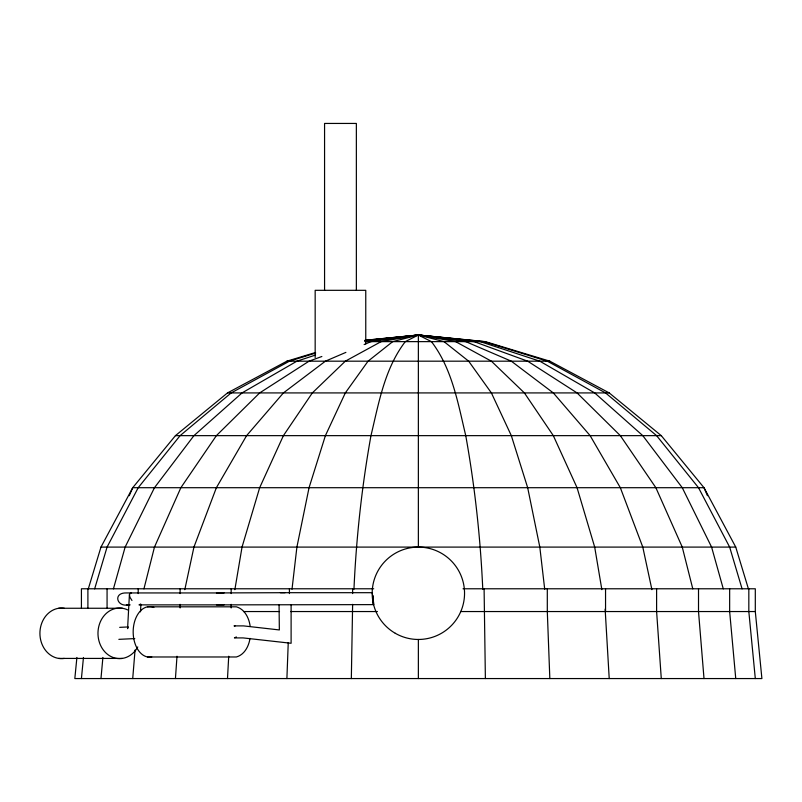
<?xml version="1.0" encoding="UTF-8"?>
<svg xmlns="http://www.w3.org/2000/svg" width="802" height="802" viewBox="0 0 802 802"><rect width="100%" height="100%" fill="white"/><g stroke="black" fill="none" stroke-linecap="round" stroke-linejoin="round"><path stroke-width="1.2" d="M351.336 678.562L352.629 604.357M286.895 678.562L288.249 642.572M131.368 592.939L130.375 593.149L129.413 594.693L127.588 628.648L127.889 627.705M140.5 611.836L140.901 604.377M227.497 678.562L228.72 656.226M353.953 589.239C356.268 537.731 361.872 486.403 370.965 435.646C378.745 403.266 384.529 368.73 405.291 341.632L418.363 335.025L485.38 341.632L549.831 361.181L609.219 392.92L661.279 435.646L704.006 487.706L735.745 547.094L748.396 588.778M175.438 678.562L177.001 656.226M132.721 678.562L135.057 650.021M100.972 678.562L102.897 657.47M81.423 678.562L83.458 657.47M76.902 657.47L74.827 678.562L761.9 678.562L755.304 611.545L755.304 588.778L463.015 588.778M292.008 589.239L296.9 547.094L309.051 487.706L325.401 435.646L345.321 392.92L368.048 361.181L392.709 341.632L418.363 335.025L484.097 341.632L547.305 361.181L605.55 392.92L656.607 435.646L698.512 487.706L729.65 547.094L742.081 588.868M234.856 589.66L242.034 547.094L259.668 487.706L283.407 435.646L312.329 392.92L345.321 361.181L381.13 341.632L418.363 335.025L480.278 341.632L539.816 361.181L594.693 392.92L642.793 435.646L682.261 487.706L711.595 547.094L723.294 588.868M249.993 638.392C248.851 646.191 244.5 654.723 236.379 656.978L147.478 656.978M184.801 589.66L193.934 547.094L216.38 487.706L246.595 435.646L283.407 392.92L325.401 361.181L345.903 352.379M143.929 588.868L154.465 547.094L180.861 487.706L216.38 435.646L259.668 392.92L309.051 361.181L321.863 356.499M113.423 588.868L125.132 547.094L154.465 487.706L193.934 435.646L242.034 392.92L296.9 361.181L315.577 355.045M94.646 588.868L107.067 547.094L138.205 487.706L180.109 435.646L231.166 392.92L289.422 361.181L315.657 353.06M88.33 588.778L100.972 547.094L132.721 487.706L175.438 435.646L227.497 392.92L286.895 361.181L315.537 352.489M129.262 495.696L132.721 487.706L704.006 487.706L707.454 495.696M140.671 604.076L139.007 604.878L224.059 604.878M236.369 636.948L234.435 637.911L243.106 637.911L291.106 643.274L291.106 604.788M364.138 344.559L370.965 341.632L418.363 335.025L474.082 341.632L527.676 361.181L577.059 392.92L620.337 435.646L655.866 487.706L682.261 547.094L692.798 588.868M365.11 341.331L418.363 335.025L465.751 341.632L511.325 361.181L553.32 392.92L590.132 435.646L620.337 487.706L642.793 547.094L651.916 589.66M365.11 340.7L418.363 335.025L455.596 341.632L491.395 361.181L524.398 392.92L553.32 435.646L577.059 487.706L594.693 547.094L601.861 589.66M365.03 340.379L418.363 335.025L444.007 341.632L468.669 361.181L491.395 392.92L511.325 435.646L527.676 487.706L539.816 547.094L544.708 589.239M364.99 340.279L418.363 335.025L431.436 341.632C452.188 368.73 457.982 403.266 465.751 435.646C474.844 486.403 480.448 537.731 482.774 589.239M224.039 592.939L126.455 592.939C112.42 592.467 116.932 607.936 128.861 604.678M119.698 627.354L128.32 626.943M118.856 639.344L134.766 638.592M216.46 592.939L285.081 592.688M216.48 604.878L373.07 604.628L373.07 595.665M365.02 341.632L485.38 341.632M286.895 361.181L549.831 361.181M227.497 392.92L609.219 392.92M175.438 435.646L661.279 435.646M100.972 547.094L735.745 547.094M373.712 588.778L81.423 588.778L81.423 607.946M280.409 592.688L372.288 592.688L372.519 594.432M126.465 604.878L130.125 604.878M147.478 606.823L236.379 606.823C244.891 609.209 249.151 618.322 250.184 626.472M58.686 608.257L122.375 608.257M243.557 611.545L279.507 611.545M290.655 611.545L377.431 611.545M460.528 611.545L755.304 611.545M58.686 658.422L122.375 658.422M235.046 626.011L234.024 625.891L243.547 625.891L279.347 629.941L279.066 604.788M131.969 600.457L129.994 597.37L129.413 594.693M605.139 609.109L609.219 678.562M372.679 595.665L373.281 600.197M373.471 601.64L373.862 604.628M755.304 678.562L748.827 611.545L748.827 588.778M735.745 678.562L729.65 611.545L729.65 588.778M704.006 678.562L698.512 611.545L698.512 588.778M661.279 678.562L656.607 611.545L656.607 588.778M549.831 678.562L547.305 611.545L547.305 588.778M485.38 678.562L484.097 588.778M605.55 588.778L605.55 611.545M418.363 335.025L418.363 547.094M418.363 639.465L418.363 678.562M365.762 343.888L365.762 290.314L315.166 290.314L315.166 357.592M356.359 290.314L356.359 123.438L324.569 123.438L324.569 290.314M352.629 588.778L352.629 593.57M289.422 588.778L289.422 593.57M231.166 588.778L231.166 593.57M231.166 604.357L231.166 607.946M180.109 588.778L180.109 593.57M180.109 604.357L180.109 607.946M138.205 588.778L138.205 593.57M107.067 588.778L107.067 607.946M87.899 588.778L87.899 607.946M64.32 658.422A25.293 21.594 90 0 1 39.92 633.339A25.293 21.594 90 0 1 64.32 608.257M137.764 646.933A25.293 21.594 -90 0 1 109.042 655.424A25.293 21.594 -90 0 1 100.13 622.312A25.293 21.594 -90 0 1 127.829 609.971M151.768 656.978A25.293 16.461 90 0 1 133.202 630.242A25.293 16.461 90 0 1 153.884 607.465M395.266 633.279A46.185 46.185 0 0 0 464.548 593.279A46.185 46.185 0 0 0 395.266 553.29A46.185 46.185 0 0 0 395.266 633.279"/></g></svg>
